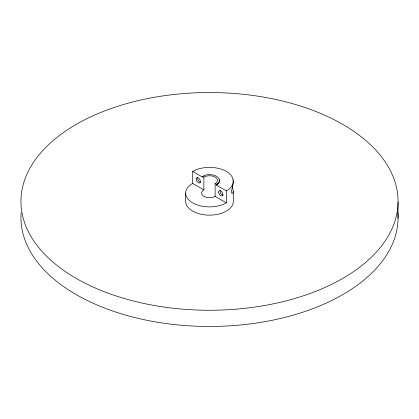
<?xml version="1.0" encoding="UTF-8"?>
<svg xmlns="http://www.w3.org/2000/svg" width="419" height="419" viewBox="0 0 419 419"><rect width="100%" height="100%" fill="white"/><g stroke="black" fill="none" stroke-linecap="round" stroke-linejoin="round"><path stroke-width="0.63" d="M232.419 186.57L233.315 191.572L232.613 193.332L231.471 193.07C231.12 189.126 233.697 185.298 233.163 181.275M202.655 176.378L203.885 177.09A7.94 4.583 0 0 1 215.115 177.09A7.94 4.583 0 0 1 215.115 183.569L216.345 184.281L218.11 183.197A9.941 5.74 0 0 0 216.529 176.273A9.941 5.74 0 0 0 204.53 175.357L202.655 176.378L202.655 177.19L192.656 171.418L192.656 183.407A23.815 13.748 0 0 0 192.656 202.854A23.815 13.748 0 0 0 226.344 202.854L226.344 190.865A23.815 13.748 0 0 0 228.397 172.769A23.815 13.748 0 0 0 197.59 169.229L192.656 171.418M216.345 184.281L216.345 185.093L218.11 184.009A9.941 5.74 0 0 0 219.1 179.657M216.345 185.093L226.344 190.865M192.656 183.407L203.885 189.891A7.94 4.583 0 0 0 203.885 196.375A7.94 4.583 0 0 0 215.115 196.375L226.344 202.854M232.676 179.777L232.912 180.332M398.05 202.084A188.555 108.861 0 0 1 114.198 295.327A188.555 108.861 0 0 1 116.252 106.782A188.555 108.861 0 0 1 398.05 202.084L398.05 218.289M233.315 191.572L233.315 201.398A23.815 13.748 0 0 1 209.5 215.146A23.815 13.748 0 0 1 185.685 201.398L185.685 193.133M217.749 183.47L217.749 184.281M215.115 183.569L215.115 196.375M203.885 177.09L203.885 189.891M397.872 212.815A188.555 108.861 0 0 1 209.5 326.464A188.555 108.861 0 0 1 21.128 212.815M200.722 182.213A2.975 1.718 60 0 1 198.177 180.359A2.975 1.718 60 0 1 197.847 177.232M223.217 195.202A2.975 1.718 60 0 1 220.677 193.348A2.975 1.718 60 0 1 220.342 190.221M218.655 192.085A2.975 1.718 60 0 0 221.813 196.013A2.975 1.718 60 0 0 221.813 191.802A2.975 1.718 60 0 0 218.655 192.085M196.16 179.096A2.975 1.718 60 0 0 199.318 183.024A2.975 1.718 60 0 0 199.318 178.813A2.975 1.718 60 0 0 196.16 179.096"/></g></svg>
